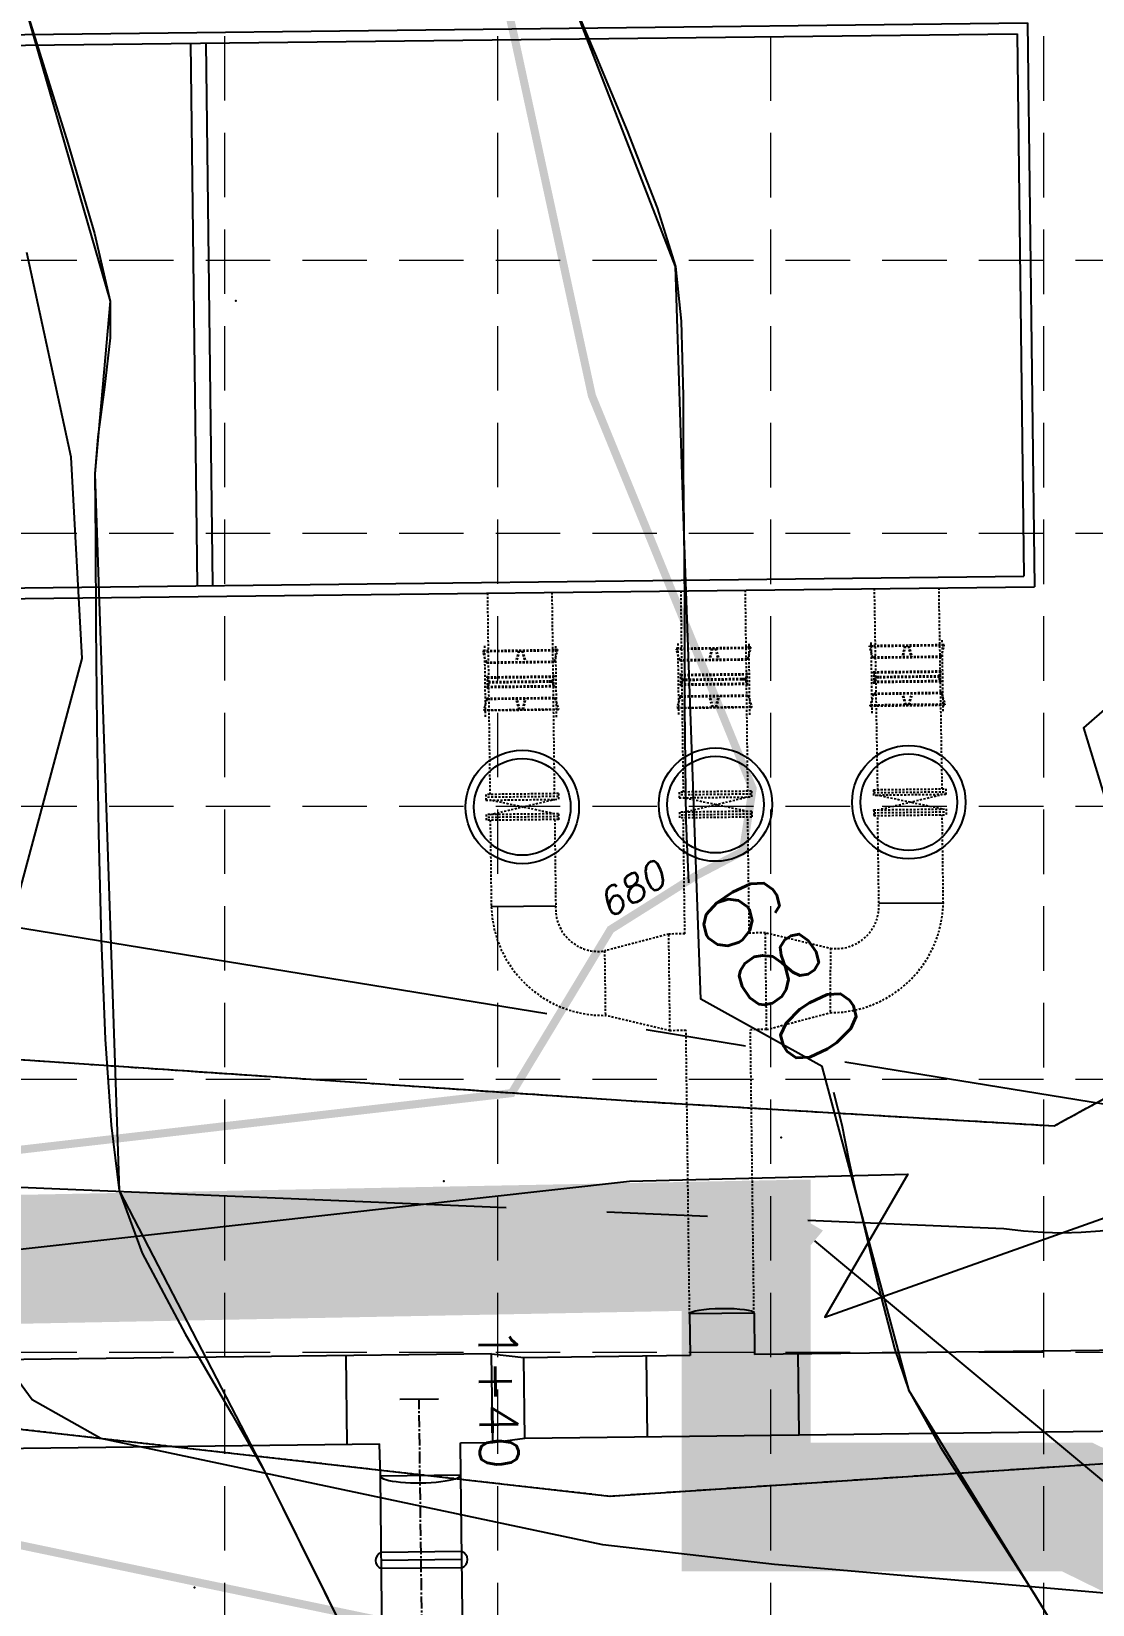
# Model space of a CAD drawing. Header units: inches. Extents: x 8056544 to 8057224, y 14638228 to 14639314.
# Drawn here: x 8056820.8 to 8056886.7, y 14638874 to 14638971.6 of the extents above; entities that cross this region are included whole.
import ezdxf
from ezdxf.enums import TextEntityAlignment as Align

# ---------------------------------------------------------------- set-up
doc = ezdxf.new("R2010")
doc.units = ezdxf.units.IN
doc.header["$MEASUREMENT"] = 0
for name, pattern in [('CENTER2', [1.125, 0.75, -0.125, 0.125, -0.125]), ('DASHED2', [0.375, 0.25, -0.125]), ('HIDDEN', [0.375, 0.25, -0.125]), ('HIDDEN2', [0.1875, 0.125, -0.0625]), ('PHANTOM2', [1.25, 0.625, -0.125, 0.125, -0.125, 0.125, -0.125])]:
    doc.linetypes.add(name, pattern=pattern)
for name, color, linetype in [('EC', 35, 'Continuous'), ('EX-SLOPE-BTM-', 5, 'DASHED2'), ('EX-SLOPE-TOP-', 5, 'PHANTOM2'), ('EX-YARD-PIPE', 2, 'Continuous'), ('FN-6TXT', 6, 'Continuous'), ('FN-CLDITCH', 2, 'CENTER2'), ('FUT-BLDG', 4, 'HIDDEN2'), ('GRID', 254, 'HIDDEN'), ('LIMITS OF DISTURBANCE', 1, 'HIDDEN'), ('POINT', 7, 'Continuous'), ('PROPOSED PIPE', 3, 'Continuous'), ('SHORT PIPE-TXT-STA-LAB', 7, 'Continuous'), ('SRF-FLT-', 5, 'Continuous'), ('wr-center-fut', 2, 'CENTER2'), ('WR-FLR-DRN-CENTER', 2, 'CENTER2'), ('YARD-PIPE-FUT-PUMPSTA', 253, 'HIDDEN2')]:
    doc.layers.add(name, color=color, linetype=linetype)
doc.styles.add('20-120', font='ROMANS.shx', dxfattribs={"height": 2.4})
doc.styles.add('A1FINE', font='simplex', dxfattribs={"oblique": 12})
doc.styles.add('ROMANS', font='romans.shx', dxfattribs={"height": 3})

# ---------------------------------------------------------------- blocks, each defined once
blk = doc.blocks.new('lbl_tic')
blk.add_line((0, -0.04165), (0, 0.04165))

msp = doc.modelspace()

# ---------------------------------------------------------------- linework, layer by layer
at = {"layer": 'EC'}
msp.add_lwpolyline([(8056932.442, 14638605.711), (8056930.806, 14638634.574), (8056927.806, 14638671.944), (8056918.279, 14638721.869), (8056912.411, 14638775.841), (8056903.562, 14638825.313), (8056896.211, 14638877.853), (8056890.659, 14638913.691), (8056886.168, 14638928.407), (8056892.708, 14638934.119), (8056898.272, 14638939.382), (8056903.848, 14638934.281), (8056895.05, 14638959.729), (8056882.059, 14638998.809), (8056875.159, 14639023.847), (8056865.752, 14639068.402), (8056854.07, 14639111.145)], dxfattribs=at)
at = {"layer": 'EC', "linetype": 'Continuous'}
for points in [[(8056925.126, 14638724.413), (8056920.457, 14638748.795), (8056915.296, 14638776.494), (8056905.275, 14638821.098), (8056904.111, 14638825.477), (8056901.837, 14638837.645), (8056885.271, 14638871.09), (8056875.33, 14638887.256), (8056869.931, 14638907.397), (8056862.397, 14638911.566), (8056861.326, 14638940.916), (8056860.822, 14638957.051), (8056854.334, 14638973.734), (8056841.679, 14639002.843), (8056839.933, 14639007.582), (8056836.961, 14639008.491), (8056835.441, 14639013.221), (8056834.73, 14639019.258)], [(8056820.089, 14638974.372), (8056825.726, 14638954.886), (8056824.769, 14638944.182), (8056826.273, 14638899.696), (8056835.342, 14638882.194), (8056848.93, 14638854.864), (8056851.71, 14638850.342), (8056853.334, 14638847.063), (8056850.886, 14638793.29), (8056851.354, 14638792.595), (8056866.05, 14638771.845), (8056886.991, 14638742.995), (8056887.245, 14638742.376), (8056889.224, 14638737.163), (8056904.067, 14638731.708), (8056918.156, 14638723.007), (8056918.369, 14638721.893), (8056918.478, 14638721.292), (8056920.415, 14638710.676), (8056919.869, 14638678.468)]]:
    msp.add_lwpolyline(points, dxfattribs=at)
at = {"layer": 'EC', "const_width": 0.5, "elevation": 680, "flags": 128}
msp.add_lwpolyline([(8056901.554, 14638830.47), (8056891.778, 14638858.302), (8056887.814, 14638864.748), (8056886.277, 14638865.563), (8056881.844, 14638867.23), (8056855.23, 14638870.311), (8056843.5, 14638872.791), (8056814.886, 14638878.776), (8056809.468, 14638880.868), (8056780.604, 14638887.831), (8056779.343, 14638890.181), (8056774.477, 14638896.696), (8056815.113, 14638901.644), (8056850.646, 14638905.737), (8056856.786, 14638915.892), (8056862.087, 14638919.23), (8056865.001, 14638920.751), (8056865.607, 14638924.65), (8056855.623, 14638949.034), (8056850.77, 14638971.476), (8056850.274, 14638973.582), (8056849.782, 14638975.742), (8056847.874, 14638982.666)], dxfattribs=at)
at = {"layer": 'EC', "flags": 128}
for points, elevation in [([(8056817.654, 14638909.193), (8056823.97, 14638932.71), (8056823.287, 14638945.211), (8056820.538, 14638957.92)], 681), ([(8056907.987, 14638883.033), (8056892.925, 14638874.231), (8056866.953, 14638876.471), (8056856.304, 14638877.704), (8056825.129, 14638884.295), (8056820.879, 14638886.698), (8056815.314, 14638894.274), (8056814.75, 14638895.326), (8056814.671, 14638895.431), (8056815.327, 14638895.511), (8056816.21, 14638895.613), (8056857.953, 14638900.266), (8056875.239, 14638900.699), (8056870.089, 14638891.828), (8056887.84, 14638898.134), (8056888.14, 14638901.539), (8056897.925, 14638906.828), (8056911.021, 14638897.675), (8056906.871, 14638887.567), (8056906.509, 14638886.491), (8056907.987, 14638883.033)], 679)]:
    msp.add_lwpolyline(points, dxfattribs=dict(at, elevation=elevation))
at = {"layer": 'EC'}
for points in [[(8056820.069, 14638974.4, 681), (8056821.352, 14638970.275, 681), (8056823.095, 14638964.695, 681), (8056824.738, 14638959.089, 681), (8056825.724, 14638954.886, 681), (8056825.724, 14638954.886, 681), (8056825.711, 14638952.622, 681), (8056825.362, 14638949.546, 681), (8056824.956, 14638946.464, 681), (8056824.769, 14638944.182, 681), (8056824.769, 14638944.182, 681), (8056824.797, 14638940.073, 681), (8056824.83, 14638934.704, 681), (8056824.888, 14638928.499, 681), (8056824.992, 14638921.879, 681), (8056825.161, 14638915.266, 681), (8056825.416, 14638909.084, 681), (8056825.778, 14638903.753, 681), (8056826.266, 14638899.696, 681), (8056826.266, 14638899.696, 681), (8056827.714, 14638895.801, 681), (8056830.383, 14638890.789, 681), (8056833.259, 14638885.851, 681), (8056835.333, 14638882.179, 681), (8056835.333, 14638882.179, 681), (8056837.537, 14638877.763, 681), (8056840.505, 14638871.763, 681)], [(8056854.332, 14638973.733, 680), (8056855.821, 14638970.228, 680), (8056857.808, 14638965.473, 680), (8056859.678, 14638960.677, 680), (8056860.813, 14638957.05, 680), (8056860.813, 14638957.05, 680), (8056861.162, 14638953.657, 680), (8056861.283, 14638949.013, 680), (8056861.299, 14638944.354, 680), (8056861.334, 14638940.912, 680), (8056861.334, 14638940.912, 680), (8056861.383, 14638936.149, 680), (8056861.377, 14638929.674, 680), (8056861.453, 14638922.646, 680), (8056861.629, 14638918.782, 680)], [(8056870.635, 14638905.8, 680), (8056871.147, 14638903.774, 680), (8056871.583, 14638901.558, 680), (8056871.924, 14638899.93, 680), (8056871.924, 14638899.93, 680), (8056872.583, 14638897.216, 680), (8056873.456, 14638893.538, 680), (8056874.408, 14638889.89, 680), (8056875.303, 14638887.268, 680), (8056875.303, 14638887.268, 680), (8056877.279, 14638883.755, 680), (8056880.206, 14638879.138, 680), (8056883.17, 14638874.538, 680), (8056885.257, 14638871.081, 680)]]:
    msp.add_polyline3d(points, dxfattribs=at)
at = {"layer": 'EX-SLOPE-BTM-'}
msp.add_lwpolyline([(8056928.577, 14638723.955), (8056922.758, 14638772.311), (8056913.159, 14638820.397), (8056897.207, 14638883.372), (8056856.74, 14638880.706), (8056815.191, 14638885.423), (8056768.82, 14638888.652), (8056724.913, 14638893.337, -0.182319), (8056699.498, 14638906.151, -0.083135), (8056680.347, 14638935.558), (8056684.196, 14638969.811)], format="xyb", dxfattribs=at)
at = {"layer": 'EX-SLOPE-TOP-'}
msp.add_lwpolyline([(8056965.878, 14639052.18), (8056948.456, 14639027.849), (8056926.696, 14638974.368), (8056905.88, 14638929.074), (8056897.288, 14638910.754), (8056884.318, 14638903.684), (8056858.061, 14638905.236), (8056814.886, 14638908.151), (8056767.474, 14638910.039), (8056752.583, 14638909.003)], dxfattribs=at)
at = {"layer": 'EX-YARD-PIPE', "color": 7}
for p, q in [((8056865.691, 14638892.078), (8056861.691, 14638892.029)), ((8056849.399, 14638889.554), (8056773.846, 14638888.622)), ((8056840.433, 14638883.943), (8056840.366, 14638889.443)), ((8056849.467, 14638884.03), (8056849.397, 14638889.53)), ((8056849.467, 14638884.03), (8056849.399, 14638889.53)), ((8056914.437, 14638890.074), (8056865.722, 14638889.506)), ((8056868.495, 14638884.564), (8056868.432, 14638889.564)), ((8056851.463, 14638884.305), (8056851.4, 14638889.304)), ((8056859.076, 14638884.399), (8056859.013, 14638889.398)), ((8056914.499, 14638885.074), (8056851.463, 14638884.305)), ((8056842.434, 14638883.946), (8056772.858, 14638883.11)), ((8056849.467, 14638884.03), (8056847.467, 14638884.006)), ((8056847.491, 14638882.03), (8056842.492, 14638881.969))]:
    msp.add_line(p, q, dxfattribs=at)
at = {"layer": 'EX-YARD-PIPE', "color": 7, "ltscale": 50}
for p, q in [((8056861.691, 14638892.029), (8056861.723, 14638889.456)), ((8056865.691, 14638892.078), (8056865.722, 14638889.506)), ((8056851.4, 14638889.304), (8056849.397, 14638889.53)), ((8056861.723, 14638889.456), (8056851.4, 14638889.304)), ((8056842.492, 14638881.969), (8056842.433, 14638883.968)), ((8056847.491, 14638882.03), (8056847.467, 14638884.03)), ((8056851.463, 14638884.305), (8056849.467, 14638884.03))]:
    msp.add_line(p, q, dxfattribs=at)
for centre, major_axis, ratio, start_param, end_param in [((8056863.691, 14638892.053), (-2, -0.025), 0.149355, 3.141593, 6.283185), ((8056844.992, 14638881.999), (-2.5, -0.031), 0.179998, 0, 3.141593)]:
    msp.add_ellipse(centre, major_axis=major_axis, ratio=ratio, start_param=start_param, end_param=end_param, dxfattribs=at)
at = {"layer": 'FN-6TXT', "color": 7}
msp.add_lwpolyline([(8056869.437, 14638896.567), (8056900.605, 14638870.624), (8056900.605, 14638866.027)], dxfattribs=at)
msp.add_solid([(8056868.903, 14638895.926), (8056865.594, 14638899.765), (8056869.97, 14638897.207)], dxfattribs=at)
at = {"layer": 'FN-CLDITCH', "color": 5, "ltscale": 50}
msp.add_line((8056700.439, 14638904.956), (8056881.209, 14638897.328), dxfattribs=at)
msp.add_arc((8056884.756, 14638922.075), 25, 261.84193, 347.34066, dxfattribs=at)
msp.add_point((8056867.379, 14638902.991), dxfattribs=at)
at = {"layer": 'FUT-BLDG', "color": 7, "linetype": 'Continuous'}
for p, q in [((8056802.446, 14638971.231), (8056882.678, 14638972.164)), ((8056802.455, 14638970.564), (8056882.02, 14638971.489)), ((8056882.02, 14638971.489), (8056882.436, 14638937.825)), ((8056882.678, 14638972.164), (8056883.11, 14638937.167)), ((8056831.132, 14638937.249), (8056830.716, 14638970.913)), ((8056832.101, 14638937.261), (8056831.685, 14638970.925)), ((8056802.87, 14638936.9), (8056882.436, 14638937.825)), ((8056802.878, 14638936.234), (8056883.11, 14638937.167))]:
    msp.add_line(p, q, dxfattribs=at)
for centre, radius in [((8056851.303, 14638923.497), 3.521), ((8056863.301, 14638923.645), 3.521), ((8056863.301, 14638923.645), 3), ((8056875.3, 14638923.793), 3.521), ((8056875.3, 14638923.793), 3), ((8056851.303, 14638923.497), 3)]:
    msp.add_circle(centre, radius, dxfattribs=at)
at = {"layer": 'GRID', "color": 252, "linetype": 'HIDDEN', "lineweight": 0, "ltscale": 16}
for p, q in [((8056832.839, 14638313.342), (8056832.839, 14639296.425)), ((8056849.788, 14638313.339), (8056849.788, 14639296.425)), ((8056866.737, 14638313.337), (8056866.737, 14639296.425)), ((8056883.686, 14638313.334), (8056883.686, 14639296.425)), ((8056561.654, 14638957.444), (8057205.718, 14638957.444)), ((8056561.654, 14638940.495), (8057205.718, 14638940.495)), ((8056561.654, 14638923.545), (8057205.718, 14638923.545)), ((8056561.654, 14638906.596), (8057205.718, 14638906.596)), ((8056561.654, 14638889.647), (8057205.718, 14638889.647))]:
    msp.add_line(p, q, dxfattribs=at)
at = {"layer": 'LIMITS OF DISTURBANCE', "ltscale": 100, "const_width": 8}
msp.add_lwpolyline([(8057144.674, 14638942.632), (8057161.726, 14638942.632), (8057163.772, 14638816.49), (8057147.402, 14638813.081), (8057147.402, 14638789.216), (8056939.312, 14638643.158), (8056921.578, 14638658.159), (8056901.798, 14638643.158, -1.150358), (8056815.735, 14638850.355), (8056815.95, 14638895.34), (8056865.199, 14638896.296), (8056865.199, 14638880.044), (8056885.759, 14638880.044), (8056912.057, 14638867.139), (8056907.754, 14638858.057), (8056923.055, 14638848.497), (8056912.34, 14638833.357), (8056919.835, 14638827.331, -0.136349), (8056952.7, 14638777.278), (8057118.617, 14638826.51), (8057118.139, 14638905.855), (8057143.959, 14638906.811)], format="xyb", close=True, dxfattribs=at)
at = {"layer": 'POINT'}
for p in [(8056833.526, 14638954.915, 680.752), (8056886.168, 14638928.406, 679.328), (8056846.443, 14638900.264, 680.451), (8056830.954, 14638875.052, 681.217)]:
    msp.add_point(p, dxfattribs=at)
at = {"layer": 'PROPOSED PIPE', "color": 7}
for p, q in [((8056842.653, 14638867.844), (8056842.492, 14638881.969)), ((8056847.652, 14638867.918), (8056847.491, 14638882.03)), ((8056847.544, 14638877.278), (8056842.544, 14638877.221)), ((8056847.549, 14638876.778), (8056842.55, 14638876.721)), ((8056847.555, 14638876.278), (8056842.555, 14638876.221))]:
    msp.add_line(p, q, dxfattribs=at)
for centre, start, end in [((8056842.723, 14638876.723), 109.72087, 251.58246), ((8056847.377, 14638876.776), 289.72087, 71.58246)]:
    msp.add_arc(centre, 0.529, start, end, dxfattribs=at)
at = {"layer": 'SRF-FLT-'}
for points in [[(8056965.878, 14639052.18, 0), (8056948.456, 14639027.849, 0), (8056926.696, 14638974.368, 0), (8056905.88, 14638929.074, 0), (8056897.288, 14638910.754, 0), (8056884.318, 14638903.684, 0), (8056858.061, 14638905.236, 0), (8056814.886, 14638908.151, 0), (8056767.474, 14638910.039, 0), (8056752.583, 14638909.003, 0)], [(8056965.878, 14639052.18, 0), (8056948.456, 14639027.849, 0), (8056926.696, 14638974.368, 0), (8056905.88, 14638929.074, 0), (8056897.288, 14638910.754, 0), (8056884.318, 14638903.684, 0), (8056858.061, 14638905.236, 0), (8056814.886, 14638908.151, 0), (8056767.474, 14638910.039, 0), (8056752.583, 14638909.003, 0)], [(8056928.577, 14638723.955, 0), (8056922.758, 14638772.311, 0), (8056913.159, 14638820.397, 0), (8056897.207, 14638883.372, 0), (8056856.74, 14638880.706, 0), (8056815.191, 14638885.423, 0), (8056768.82, 14638888.652, 0), (8056724.913, 14638893.337, 0), (8056699.498, 14638906.151, 0), (8056680.347, 14638935.558, 0), (8056684.196, 14638969.811, 0)], [(8056928.577, 14638723.955, 0), (8056922.758, 14638772.311, 0), (8056913.159, 14638820.397, 0), (8056897.207, 14638883.372, 0), (8056856.74, 14638880.706, 0), (8056815.191, 14638885.423, 0), (8056768.82, 14638888.652, 0), (8056724.913, 14638893.337, 0), (8056699.498, 14638906.151, 0), (8056680.347, 14638935.558, 0), (8056684.196, 14638969.811, 0)]]:
    msp.add_polyline3d(points, dxfattribs=at)
at = {"layer": 'wr-center-fut'}
msp.add_lwpolyline([(8056845.393, 14638846.752), (8056844.899, 14638886.749)], dxfattribs=at)
at = {"layer": 'WR-FLR-DRN-CENTER', "color": 5, "ltscale": 50}
msp.add_line((8056760.281, 14638925.707), (8056898.65, 14638903.243, 678), dxfattribs=at)
at = {"layer": 'YARD-PIPE-FUT-PUMPSTA', "color": 7}
for p, q in [((8056849.138, 14638936.772), (8056849.292, 14638924.274)), ((8056853.14, 14638936.818), (8056853.294, 14638924.323)), ((8056861.138, 14638936.911), (8056861.291, 14638924.422)), ((8056865.138, 14638936.958), (8056865.291, 14638924.471)), ((8056873.151, 14638937.051), (8056873.354, 14638924.57)), ((8056877.154, 14638937.097), (8056877.356, 14638924.62)), ((8056849.029, 14638929.096), (8056848.974, 14638933.513)), ((8056849.029, 14638929.096), (8056848.974, 14638933.513)), ((8056853.437, 14638929.07), (8056853.382, 14638933.568)), ((8056853.437, 14638929.07), (8056853.382, 14638933.568)), ((8056860.859, 14638933.353), (8056865.502, 14638933.411)), ((8056860.859, 14638933.353), (8056865.502, 14638933.411)), ((8056861.029, 14638929.244), (8056860.974, 14638933.661)), ((8056861.029, 14638929.244), (8056860.974, 14638933.661)), ((8056865.469, 14638933.41), (8056865.298, 14638933.408)), ((8056865.469, 14638933.41), (8056865.298, 14638933.408)), ((8056865.334, 14638933.408), (8056865.298, 14638933.408)), ((8056865.334, 14638933.408), (8056865.298, 14638933.408)), ((8056865.435, 14638929.218), (8056865.379, 14638933.716)), ((8056865.435, 14638929.218), (8056865.379, 14638933.716)), ((8056865.502, 14638933.359), (8056865.502, 14638933.411)), ((8056865.502, 14638933.359), (8056865.502, 14638933.411)), ((8056877.503, 14638933.559), (8056872.857, 14638933.501)), ((8056877.503, 14638933.559), (8056872.857, 14638933.501)), ((8056872.858, 14638933.449), (8056872.857, 14638933.501)), ((8056872.858, 14638933.449), (8056872.857, 14638933.501)), ((8056877.503, 14638933.507), (8056872.858, 14638933.449)), ((8056877.503, 14638933.507), (8056872.858, 14638933.449)), ((8056873.074, 14638932.785), (8056872.858, 14638933.449)), ((8056873.074, 14638932.785), (8056872.858, 14638933.449)), ((8056872.891, 14638933.502), (8056873.061, 14638933.504)), ((8056872.891, 14638933.502), (8056873.061, 14638933.504)), ((8056873.028, 14638929.312), (8056872.972, 14638933.81)), ((8056873.028, 14638929.312), (8056872.972, 14638933.81)), ((8056873.025, 14638933.503), (8056873.061, 14638933.504)), ((8056873.025, 14638933.503), (8056873.061, 14638933.504)), ((8056875.042, 14638933.476), (8056874.872, 14638932.807)), ((8056875.042, 14638933.476), (8056874.872, 14638932.807)), ((8056875.096, 14638933.477), (8056874.925, 14638932.808)), ((8056875.096, 14638933.477), (8056874.925, 14638932.808)), ((8056875.252, 14638933.479), (8056875.439, 14638932.814)), ((8056875.252, 14638933.479), (8056875.439, 14638932.814)), ((8056875.305, 14638933.48), (8056875.492, 14638932.815)), ((8056875.305, 14638933.48), (8056875.492, 14638932.815)), ((8056877.304, 14638932.837), (8056877.503, 14638933.507)), ((8056877.304, 14638932.837), (8056877.503, 14638933.507)), ((8056877.435, 14638929.446), (8056877.38, 14638933.864)), ((8056877.435, 14638929.446), (8056877.38, 14638933.864)), ((8056877.503, 14638933.507), (8056877.503, 14638933.559)), ((8056877.503, 14638933.507), (8056877.503, 14638933.559)), ((8056848.859, 14638933.205), (8056853.504, 14638933.262)), ((8056848.859, 14638933.205), (8056853.504, 14638933.262)), ((8056848.86, 14638933.153), (8056853.505, 14638933.211)), ((8056848.86, 14638933.153), (8056853.505, 14638933.211)), ((8056849.076, 14638932.488), (8056848.86, 14638933.153)), ((8056849.076, 14638932.488), (8056848.86, 14638933.153)), ((8056849.076, 14638932.488), (8056853.305, 14638932.541)), ((8056849.076, 14638932.488), (8056853.305, 14638932.541)), ((8056849.077, 14638932.436), (8056849.076, 14638932.488)), ((8056849.077, 14638932.436), (8056849.076, 14638932.488)), ((8056849.077, 14638932.436), (8056853.306, 14638932.489)), ((8056849.077, 14638932.436), (8056853.306, 14638932.489)), ((8056851.063, 14638933.18), (8056850.892, 14638932.511)), ((8056851.063, 14638933.18), (8056850.892, 14638932.511)), ((8056851.116, 14638933.181), (8056850.946, 14638932.511)), ((8056851.116, 14638933.181), (8056850.946, 14638932.511)), ((8056851.272, 14638933.183), (8056851.459, 14638932.518)), ((8056851.272, 14638933.183), (8056851.459, 14638932.518)), ((8056851.326, 14638933.184), (8056851.513, 14638932.518)), ((8056851.326, 14638933.184), (8056851.513, 14638932.518)), ((8056853.471, 14638933.262), (8056853.3, 14638933.26)), ((8056853.471, 14638933.262), (8056853.3, 14638933.26)), ((8056853.336, 14638933.26), (8056853.3, 14638933.26)), ((8056853.336, 14638933.26), (8056853.3, 14638933.26)), ((8056853.305, 14638932.541), (8056853.505, 14638933.211)), ((8056853.305, 14638932.541), (8056853.505, 14638933.211)), ((8056853.306, 14638932.489), (8056853.305, 14638932.541)), ((8056853.306, 14638932.489), (8056853.305, 14638932.541)), ((8056853.505, 14638933.211), (8056853.504, 14638933.262)), ((8056853.505, 14638933.211), (8056853.504, 14638933.262)), ((8056860.86, 14638933.301), (8056865.502, 14638933.359)), ((8056860.86, 14638933.301), (8056865.502, 14638933.359)), ((8056861.076, 14638932.637), (8056860.86, 14638933.301)), ((8056861.076, 14638932.637), (8056860.86, 14638933.301)), ((8056861.076, 14638932.637), (8056865.303, 14638932.689)), ((8056861.076, 14638932.637), (8056865.303, 14638932.689)), ((8056861.076, 14638932.585), (8056865.304, 14638932.637)), ((8056861.076, 14638932.585), (8056865.304, 14638932.637)), ((8056861.076, 14638932.585), (8056861.076, 14638932.637)), ((8056861.076, 14638932.585), (8056861.076, 14638932.637)), ((8056863.061, 14638933.328), (8056862.89, 14638932.659)), ((8056863.061, 14638933.328), (8056862.89, 14638932.659)), ((8056863.114, 14638933.329), (8056862.944, 14638932.66)), ((8056863.114, 14638933.329), (8056862.944, 14638932.66)), ((8056863.27, 14638933.331), (8056863.457, 14638932.666)), ((8056863.27, 14638933.331), (8056863.457, 14638932.666)), ((8056863.324, 14638933.332), (8056863.511, 14638932.667)), ((8056863.324, 14638933.332), (8056863.511, 14638932.667)), ((8056865.303, 14638932.689), (8056865.502, 14638933.359)), ((8056865.303, 14638932.689), (8056865.502, 14638933.359)), ((8056865.304, 14638932.637), (8056865.303, 14638932.689)), ((8056865.304, 14638932.637), (8056865.303, 14638932.689)), ((8056877.304, 14638932.837), (8056873.074, 14638932.785)), ((8056877.304, 14638932.837), (8056873.074, 14638932.785)), ((8056873.074, 14638932.733), (8056873.074, 14638932.785)), ((8056873.074, 14638932.733), (8056873.074, 14638932.785)), ((8056877.304, 14638932.785), (8056873.074, 14638932.733)), ((8056877.304, 14638932.785), (8056873.074, 14638932.733)), ((8056877.304, 14638932.785), (8056877.304, 14638932.837)), ((8056877.304, 14638932.785), (8056877.304, 14638932.837)), ((8056849.117, 14638931.573), (8056853.287, 14638931.625)), ((8056849.117, 14638931.573), (8056853.287, 14638931.625)), ((8056849.118, 14638931.514), (8056849.117, 14638931.573)), ((8056849.118, 14638931.514), (8056849.117, 14638931.573)), ((8056849.118, 14638931.514), (8056853.288, 14638931.565)), ((8056849.118, 14638931.514), (8056853.288, 14638931.565)), ((8056849.155, 14638930.839), (8056849.145, 14638931.66)), ((8056849.155, 14638930.839), (8056849.145, 14638931.66)), ((8056849.163, 14638931.515), (8056849.204, 14638931.456)), ((8056849.163, 14638931.515), (8056849.204, 14638931.456)), ((8056849.209, 14638931.04), (8056849.204, 14638931.456)), ((8056849.209, 14638931.04), (8056849.204, 14638931.456)), ((8056853.246, 14638931.565), (8056853.206, 14638931.505)), ((8056853.246, 14638931.565), (8056853.206, 14638931.505)), ((8056853.211, 14638931.09), (8056853.206, 14638931.505)), ((8056853.211, 14638931.09), (8056853.206, 14638931.505)), ((8056853.267, 14638930.89), (8056853.257, 14638931.711)), ((8056853.267, 14638930.89), (8056853.257, 14638931.711)), ((8056853.288, 14638931.565), (8056853.287, 14638931.625)), ((8056853.288, 14638931.565), (8056853.287, 14638931.625)), ((8056861.117, 14638931.721), (8056865.285, 14638931.773)), ((8056861.117, 14638931.721), (8056865.285, 14638931.773)), ((8056861.118, 14638931.662), (8056861.117, 14638931.721)), ((8056861.118, 14638931.662), (8056861.117, 14638931.721)), ((8056861.118, 14638931.662), (8056865.285, 14638931.714)), ((8056861.118, 14638931.662), (8056865.285, 14638931.714)), ((8056861.155, 14638930.987), (8056861.145, 14638931.808)), ((8056861.155, 14638930.987), (8056861.145, 14638931.808)), ((8056861.163, 14638931.663), (8056861.204, 14638931.604)), ((8056861.163, 14638931.663), (8056861.204, 14638931.604)), ((8056861.209, 14638931.189), (8056861.204, 14638931.604)), ((8056861.209, 14638931.189), (8056861.204, 14638931.604)), ((8056861.206, 14638931.426), (8056865.17, 14638931.475)), ((8056861.206, 14638931.426), (8056865.17, 14638931.475)), ((8056861.207, 14638931.367), (8056865.17, 14638931.415)), ((8056861.207, 14638931.367), (8056865.17, 14638931.415)), ((8056864.963, 14638931.472), (8056865.206, 14638931.475)), ((8056864.963, 14638931.472), (8056865.206, 14638931.475)), ((8056864.963, 14638931.413), (8056865.207, 14638931.416)), ((8056864.963, 14638931.413), (8056865.207, 14638931.416)), ((8056865.244, 14638931.713), (8056865.204, 14638931.653)), ((8056865.244, 14638931.713), (8056865.204, 14638931.653)), ((8056865.209, 14638931.238), (8056865.204, 14638931.653)), ((8056865.209, 14638931.238), (8056865.204, 14638931.653)), ((8056865.265, 14638931.038), (8056865.255, 14638931.859)), ((8056865.265, 14638931.038), (8056865.255, 14638931.859)), ((8056865.285, 14638931.714), (8056865.285, 14638931.773)), ((8056865.285, 14638931.714), (8056865.285, 14638931.773)), ((8056877.285, 14638931.921), (8056873.115, 14638931.87)), ((8056877.285, 14638931.921), (8056873.115, 14638931.87)), ((8056873.116, 14638931.81), (8056873.115, 14638931.87)), ((8056873.116, 14638931.81), (8056873.115, 14638931.87)), ((8056877.286, 14638931.862), (8056873.116, 14638931.81)), ((8056877.286, 14638931.862), (8056873.116, 14638931.81)), ((8056873.153, 14638931.135), (8056873.143, 14638931.956)), ((8056873.153, 14638931.135), (8056873.143, 14638931.956)), ((8056873.157, 14638931.811), (8056873.199, 14638931.752)), ((8056873.157, 14638931.811), (8056873.199, 14638931.752)), ((8056873.204, 14638931.337), (8056873.199, 14638931.752)), ((8056873.204, 14638931.337), (8056873.199, 14638931.752)), ((8056873.444, 14638931.577), (8056873.201, 14638931.574)), ((8056873.444, 14638931.577), (8056873.201, 14638931.574)), ((8056873.445, 14638931.518), (8056873.202, 14638931.515)), ((8056873.445, 14638931.518), (8056873.202, 14638931.515)), ((8056877.203, 14638931.623), (8056873.237, 14638931.574)), ((8056877.203, 14638931.623), (8056873.237, 14638931.574)), ((8056877.204, 14638931.564), (8056873.238, 14638931.515)), ((8056877.204, 14638931.564), (8056873.238, 14638931.515)), ((8056877.241, 14638931.861), (8056877.201, 14638931.801)), ((8056877.241, 14638931.861), (8056877.201, 14638931.801)), ((8056877.206, 14638931.386), (8056877.201, 14638931.801)), ((8056877.206, 14638931.386), (8056877.201, 14638931.801)), ((8056877.266, 14638931.186), (8056877.255, 14638932.007)), ((8056877.266, 14638931.186), (8056877.255, 14638932.007)), ((8056877.286, 14638931.862), (8056877.285, 14638931.921)), ((8056877.286, 14638931.862), (8056877.285, 14638931.921)), ((8056849.124, 14638930.98), (8056853.294, 14638931.032)), ((8056849.124, 14638930.98), (8056853.294, 14638931.032)), ((8056849.125, 14638930.921), (8056849.124, 14638930.98)), ((8056849.125, 14638930.921), (8056849.124, 14638930.98)), ((8056849.125, 14638930.921), (8056853.295, 14638930.972)), ((8056849.125, 14638930.921), (8056853.295, 14638930.972)), ((8056849.17, 14638930.979), (8056849.209, 14638931.04)), ((8056849.17, 14638930.979), (8056849.209, 14638931.04)), ((8056849.207, 14638931.278), (8056853.172, 14638931.327)), ((8056849.207, 14638931.278), (8056853.172, 14638931.327)), ((8056849.207, 14638931.218), (8056853.173, 14638931.267)), ((8056849.207, 14638931.218), (8056853.173, 14638931.267)), ((8056852.965, 14638931.324), (8056853.208, 14638931.327)), ((8056852.965, 14638931.324), (8056853.208, 14638931.327)), ((8056852.965, 14638931.265), (8056853.209, 14638931.268)), ((8056852.965, 14638931.265), (8056853.209, 14638931.268)), ((8056853.252, 14638931.029), (8056853.211, 14638931.09)), ((8056853.252, 14638931.029), (8056853.211, 14638931.09)), ((8056853.295, 14638930.972), (8056853.294, 14638931.032)), ((8056853.295, 14638930.972), (8056853.294, 14638931.032)), ((8056861.104, 14638930.39), (8056865.331, 14638930.442)), ((8056861.104, 14638930.39), (8056865.331, 14638930.442)), ((8056861.124, 14638931.128), (8056865.292, 14638931.18)), ((8056861.124, 14638931.128), (8056865.292, 14638931.18)), ((8056861.125, 14638931.069), (8056861.124, 14638931.128)), ((8056861.125, 14638931.069), (8056861.124, 14638931.128)), ((8056861.125, 14638931.069), (8056865.293, 14638931.12)), ((8056861.125, 14638931.069), (8056865.293, 14638931.12)), ((8056861.169, 14638931.127), (8056861.209, 14638931.189)), ((8056861.169, 14638931.127), (8056861.209, 14638931.189)), ((8056865.25, 14638931.177), (8056865.209, 14638931.238)), ((8056865.25, 14638931.177), (8056865.209, 14638931.238)), ((8056865.293, 14638931.12), (8056865.292, 14638931.18)), ((8056865.293, 14638931.12), (8056865.292, 14638931.18)), ((8056865.331, 14638930.39), (8056865.331, 14638930.442)), ((8056865.331, 14638930.39), (8056865.331, 14638930.442)), ((8056873.102, 14638930.486), (8056872.903, 14638929.816)), ((8056873.102, 14638930.486), (8056872.903, 14638929.816)), ((8056877.332, 14638930.59), (8056873.102, 14638930.538)), ((8056877.332, 14638930.59), (8056873.102, 14638930.538)), ((8056873.102, 14638930.486), (8056873.102, 14638930.538)), ((8056873.102, 14638930.486), (8056873.102, 14638930.538)), ((8056877.332, 14638930.538), (8056873.102, 14638930.486)), ((8056877.332, 14638930.538), (8056873.102, 14638930.486)), ((8056877.293, 14638931.328), (8056873.122, 14638931.276)), ((8056877.293, 14638931.328), (8056873.122, 14638931.276)), ((8056873.123, 14638931.217), (8056873.122, 14638931.276)), ((8056873.123, 14638931.217), (8056873.122, 14638931.276)), ((8056877.294, 14638931.268), (8056873.123, 14638931.217)), ((8056877.294, 14638931.268), (8056873.123, 14638931.217)), ((8056873.164, 14638931.275), (8056873.204, 14638931.337)), ((8056873.164, 14638931.275), (8056873.204, 14638931.337)), ((8056875.087, 14638929.843), (8056874.9, 14638930.508)), ((8056875.087, 14638929.843), (8056874.9, 14638930.508)), ((8056875.141, 14638929.844), (8056874.954, 14638930.509)), ((8056875.141, 14638929.844), (8056874.954, 14638930.509)), ((8056875.296, 14638929.846), (8056875.467, 14638930.515)), ((8056875.296, 14638929.846), (8056875.467, 14638930.515)), ((8056875.35, 14638929.846), (8056875.521, 14638930.516)), ((8056875.35, 14638929.846), (8056875.521, 14638930.516)), ((8056877.248, 14638931.325), (8056877.206, 14638931.386)), ((8056877.248, 14638931.325), (8056877.206, 14638931.386)), ((8056877.294, 14638931.268), (8056877.293, 14638931.328)), ((8056877.294, 14638931.268), (8056877.293, 14638931.328)), ((8056877.332, 14638930.538), (8056877.332, 14638930.59)), ((8056877.332, 14638930.538), (8056877.332, 14638930.59)), ((8056877.332, 14638930.538), (8056877.548, 14638929.873)), ((8056877.332, 14638930.538), (8056877.548, 14638929.873)), ((8056853.557, 14638929.525), (8056848.898, 14638929.468)), ((8056853.557, 14638929.525), (8056848.898, 14638929.468)), ((8056849.104, 14638930.19), (8056848.905, 14638929.52)), ((8056849.104, 14638930.19), (8056848.905, 14638929.52)), ((8056848.905, 14638929.52), (8056853.549, 14638929.577)), ((8056848.905, 14638929.52), (8056853.549, 14638929.577)), ((8056849.104, 14638930.242), (8056853.333, 14638930.294)), ((8056849.104, 14638930.242), (8056853.333, 14638930.294)), ((8056849.104, 14638930.19), (8056849.104, 14638930.242)), ((8056849.104, 14638930.19), (8056849.104, 14638930.242)), ((8056849.104, 14638930.19), (8056853.334, 14638930.242)), ((8056849.104, 14638930.19), (8056853.334, 14638930.242)), ((8056851.107, 14638929.547), (8056850.92, 14638930.212)), ((8056851.107, 14638929.547), (8056850.92, 14638930.212)), ((8056851.161, 14638929.548), (8056850.974, 14638930.213)), ((8056851.161, 14638929.548), (8056850.974, 14638930.213)), ((8056851.317, 14638929.55), (8056851.488, 14638930.219)), ((8056851.317, 14638929.55), (8056851.488, 14638930.219)), ((8056851.371, 14638929.55), (8056851.541, 14638930.22)), ((8056851.371, 14638929.55), (8056851.541, 14638930.22)), ((8056853.334, 14638930.242), (8056853.333, 14638930.294)), ((8056853.334, 14638930.242), (8056853.333, 14638930.294)), ((8056853.334, 14638930.242), (8056853.549, 14638929.577)), ((8056853.334, 14638930.242), (8056853.549, 14638929.577)), ((8056853.55, 14638929.525), (8056853.549, 14638929.577)), ((8056853.55, 14638929.525), (8056853.549, 14638929.577)), ((8056865.555, 14638929.673), (8056860.898, 14638929.616)), ((8056865.555, 14638929.673), (8056860.898, 14638929.616)), ((8056861.104, 14638930.338), (8056860.905, 14638929.668)), ((8056861.104, 14638930.338), (8056860.905, 14638929.668)), ((8056860.905, 14638929.668), (8056865.547, 14638929.725)), ((8056860.905, 14638929.668), (8056865.547, 14638929.725)), ((8056861.104, 14638930.338), (8056865.331, 14638930.39)), ((8056861.104, 14638930.338), (8056865.331, 14638930.39)), ((8056861.104, 14638930.338), (8056861.104, 14638930.39)), ((8056861.104, 14638930.338), (8056861.104, 14638930.39)), ((8056863.105, 14638929.695), (8056862.918, 14638930.36)), ((8056863.105, 14638929.695), (8056862.918, 14638930.36)), ((8056863.159, 14638929.696), (8056862.972, 14638930.361)), ((8056863.159, 14638929.696), (8056862.972, 14638930.361)), ((8056863.315, 14638929.698), (8056863.485, 14638930.367)), ((8056863.315, 14638929.698), (8056863.485, 14638930.367)), ((8056863.369, 14638929.698), (8056863.539, 14638930.368)), ((8056863.369, 14638929.698), (8056863.539, 14638930.368)), ((8056865.331, 14638930.39), (8056865.547, 14638929.725)), ((8056865.331, 14638930.39), (8056865.547, 14638929.725)), ((8056865.548, 14638929.673), (8056865.547, 14638929.725)), ((8056865.548, 14638929.673), (8056865.547, 14638929.725)), ((8056872.896, 14638929.764), (8056877.556, 14638929.822)), ((8056872.896, 14638929.764), (8056877.556, 14638929.822)), ((8056877.548, 14638929.873), (8056872.903, 14638929.816)), ((8056877.548, 14638929.873), (8056872.903, 14638929.816)), ((8056872.903, 14638929.764), (8056872.903, 14638929.816)), ((8056872.903, 14638929.764), (8056872.903, 14638929.816)), ((8056877.549, 14638929.821), (8056877.548, 14638929.873)), ((8056877.549, 14638929.821), (8056877.548, 14638929.873)), ((8056873.104, 14638924.567), (8056877.606, 14638924.623)), ((8056877.606, 14638924.623), (8056877.61, 14638924.269)), ((8056877.606, 14638924.623), (8056877.61, 14638924.269)), ((8056853.544, 14638924.326), (8056849.042, 14638924.271)), ((8056849.042, 14638924.271), (8056849.046, 14638923.917)), ((8056849.042, 14638924.271), (8056849.046, 14638923.917)), ((8056853.546, 14638924.15), (8056849.044, 14638924.094)), ((8056849.046, 14638923.917), (8056853.548, 14638923.973)), ((8056853.309, 14638923.073), (8056849.296, 14638923.921)), ((8056849.307, 14638923.024), (8056853.298, 14638923.97)), ((8056853.544, 14638924.326), (8056853.548, 14638923.973)), ((8056853.544, 14638924.326), (8056853.548, 14638923.973)), ((8056865.541, 14638924.474), (8056861.041, 14638924.419)), ((8056861.041, 14638924.419), (8056861.045, 14638924.066)), ((8056861.041, 14638924.419), (8056861.045, 14638924.066)), ((8056865.543, 14638924.298), (8056861.043, 14638924.242)), ((8056861.045, 14638924.066), (8056865.545, 14638924.121)), ((8056865.306, 14638923.221), (8056861.295, 14638924.069)), ((8056861.306, 14638923.172), (8056865.295, 14638924.118)), ((8056865.541, 14638924.474), (8056865.545, 14638924.121)), ((8056865.541, 14638924.474), (8056865.545, 14638924.121)), ((8056873.104, 14638924.567), (8056873.108, 14638924.214)), ((8056873.104, 14638924.567), (8056873.108, 14638924.214)), ((8056873.106, 14638924.39), (8056877.608, 14638924.446)), ((8056877.61, 14638924.269), (8056873.108, 14638924.214)), ((8056877.371, 14638923.37), (8056873.358, 14638924.217)), ((8056873.369, 14638923.32), (8056877.36, 14638924.266)), ((8056853.559, 14638923.076), (8056849.057, 14638923.021)), ((8056849.057, 14638923.021), (8056849.062, 14638922.668)), ((8056849.057, 14638923.021), (8056849.062, 14638922.668)), ((8056853.561, 14638922.9), (8056849.06, 14638922.844)), ((8056853.563, 14638922.723), (8056849.062, 14638922.668)), ((8056849.312, 14638922.671), (8056849.378, 14638917.296)), ((8056853.313, 14638922.72), (8056853.379, 14638917.345)), ((8056853.559, 14638923.076), (8056853.563, 14638922.723)), ((8056853.559, 14638923.076), (8056853.563, 14638922.723)), ((8056865.556, 14638923.225), (8056861.056, 14638923.169)), ((8056861.056, 14638923.169), (8056861.061, 14638922.816)), ((8056861.056, 14638923.169), (8056861.061, 14638922.816)), ((8056865.558, 14638923.048), (8056861.059, 14638922.992)), ((8056865.56, 14638922.871), (8056861.061, 14638922.816)), ((8056861.397, 14638915.621), (8056861.306, 14638922.819)), ((8056865.397, 14638915.67), (8056865.306, 14638922.868)), ((8056865.556, 14638923.225), (8056865.56, 14638922.871)), ((8056865.556, 14638923.225), (8056865.56, 14638922.871)), ((8056873.119, 14638923.317), (8056877.621, 14638923.373)), ((8056873.119, 14638923.317), (8056873.123, 14638922.964)), ((8056873.119, 14638923.317), (8056873.123, 14638922.964)), ((8056873.121, 14638923.14), (8056877.624, 14638923.196)), ((8056873.123, 14638922.964), (8056877.626, 14638923.019)), ((8056873.444, 14638917.54), (8056873.373, 14638922.967)), ((8056877.446, 14638917.524), (8056877.376, 14638923.016)), ((8056877.621, 14638923.373), (8056877.626, 14638923.019)), ((8056877.621, 14638923.373), (8056877.626, 14638923.019)), ((8056860.4, 14638915.609), (8056856.408, 14638914.559)), ((8056861.397, 14638915.621), (8056860.4, 14638915.609)), ((8056860.474, 14638909.609), (8056860.4, 14638915.609)), ((8056866.399, 14638915.683), (8056865.397, 14638915.67)), ((8056866.473, 14638909.683), (8056866.399, 14638915.683)), ((8056866.473, 14638915.681), (8056870.439, 14638914.729)), ((8056856.413, 14638914.559), (8056856.462, 14638910.56)), ((8056870.435, 14638914.729), (8056870.418, 14638910.73)), ((8056860.474, 14638909.609), (8056856.458, 14638910.56)), ((8056866.473, 14638909.683), (8056870.423, 14638910.729)), ((8056861.469, 14638909.621), (8056860.474, 14638909.609)), ((8056861.691, 14638892.029), (8056861.469, 14638909.621)), ((8056866.473, 14638909.683), (8056865.469, 14638909.671)), ((8056865.691, 14638892.078), (8056865.469, 14638909.671))]:
    msp.add_line(p, q, dxfattribs=at)
at = {"layer": 'YARD-PIPE-FUT-PUMPSTA', "color": 7, "ltscale": 50}
for p, q in [((8056853.381, 14638917.345), (8056849.378, 14638917.296)), ((8056873.444, 14638917.539), (8056877.447, 14638917.522))]:
    msp.add_line(p, q, dxfattribs=at)
at = {"layer": 'YARD-PIPE-FUT-PUMPSTA', "color": 7}
for centre, radius, start, end in [((8056856.337, 14638917.52), 6.962, 181.84392, 271.03013), ((8056856.022, 14638917.177), 2.647, 176.36013, 278.48213), ((8056870.486, 14638917.691), 6.962, 269.43894, 358.62515), ((8056870.804, 14638917.351), 2.647, 261.98695, 4.10894)]:
    msp.add_arc(centre, radius, start, end, dxfattribs=at)

# ---------------------------------------------------------------- block references
at = {"layer": 'SHORT PIPE-TXT-STA-LAB', "ltscale": 50, "xscale": 28.8115246099551, "yscale": 28.81152461003512, "zscale": 28.81152460984394, "rotation": 270.7068125912179}
msp.add_blockref('lbl_tic', (8056844.899, 14638886.749), dxfattribs=at)

# ---------------------------------------------------------------- texts
at = {"layer": 'EC', "linetype": 'Continuous', "style": 'A1FINE', "oblique": 12}
msp.add_text('680', height=1.7, rotation=31.14105, dxfattribs=at).set_placement((8056858.534, 14638917.66, 675), align=Align.CENTER)
at = {"layer": 'EC', "style": 'ROMANS'}
msp.add_text('680', height=5, rotation=304.74841, dxfattribs=at).set_placement((8056861.527, 14638917.292, 680))
at = {"layer": 'SHORT PIPE-TXT-STA-LAB', "ltscale": 50, "style": '20-120'}
msp.add_text('1+40', height=2.4, rotation=270.70681, dxfattribs=at).set_placement((8056847.899, 14638886.786), align=Align.BOTTOM_CENTER)

doc.saveas('drawing.dxf')
